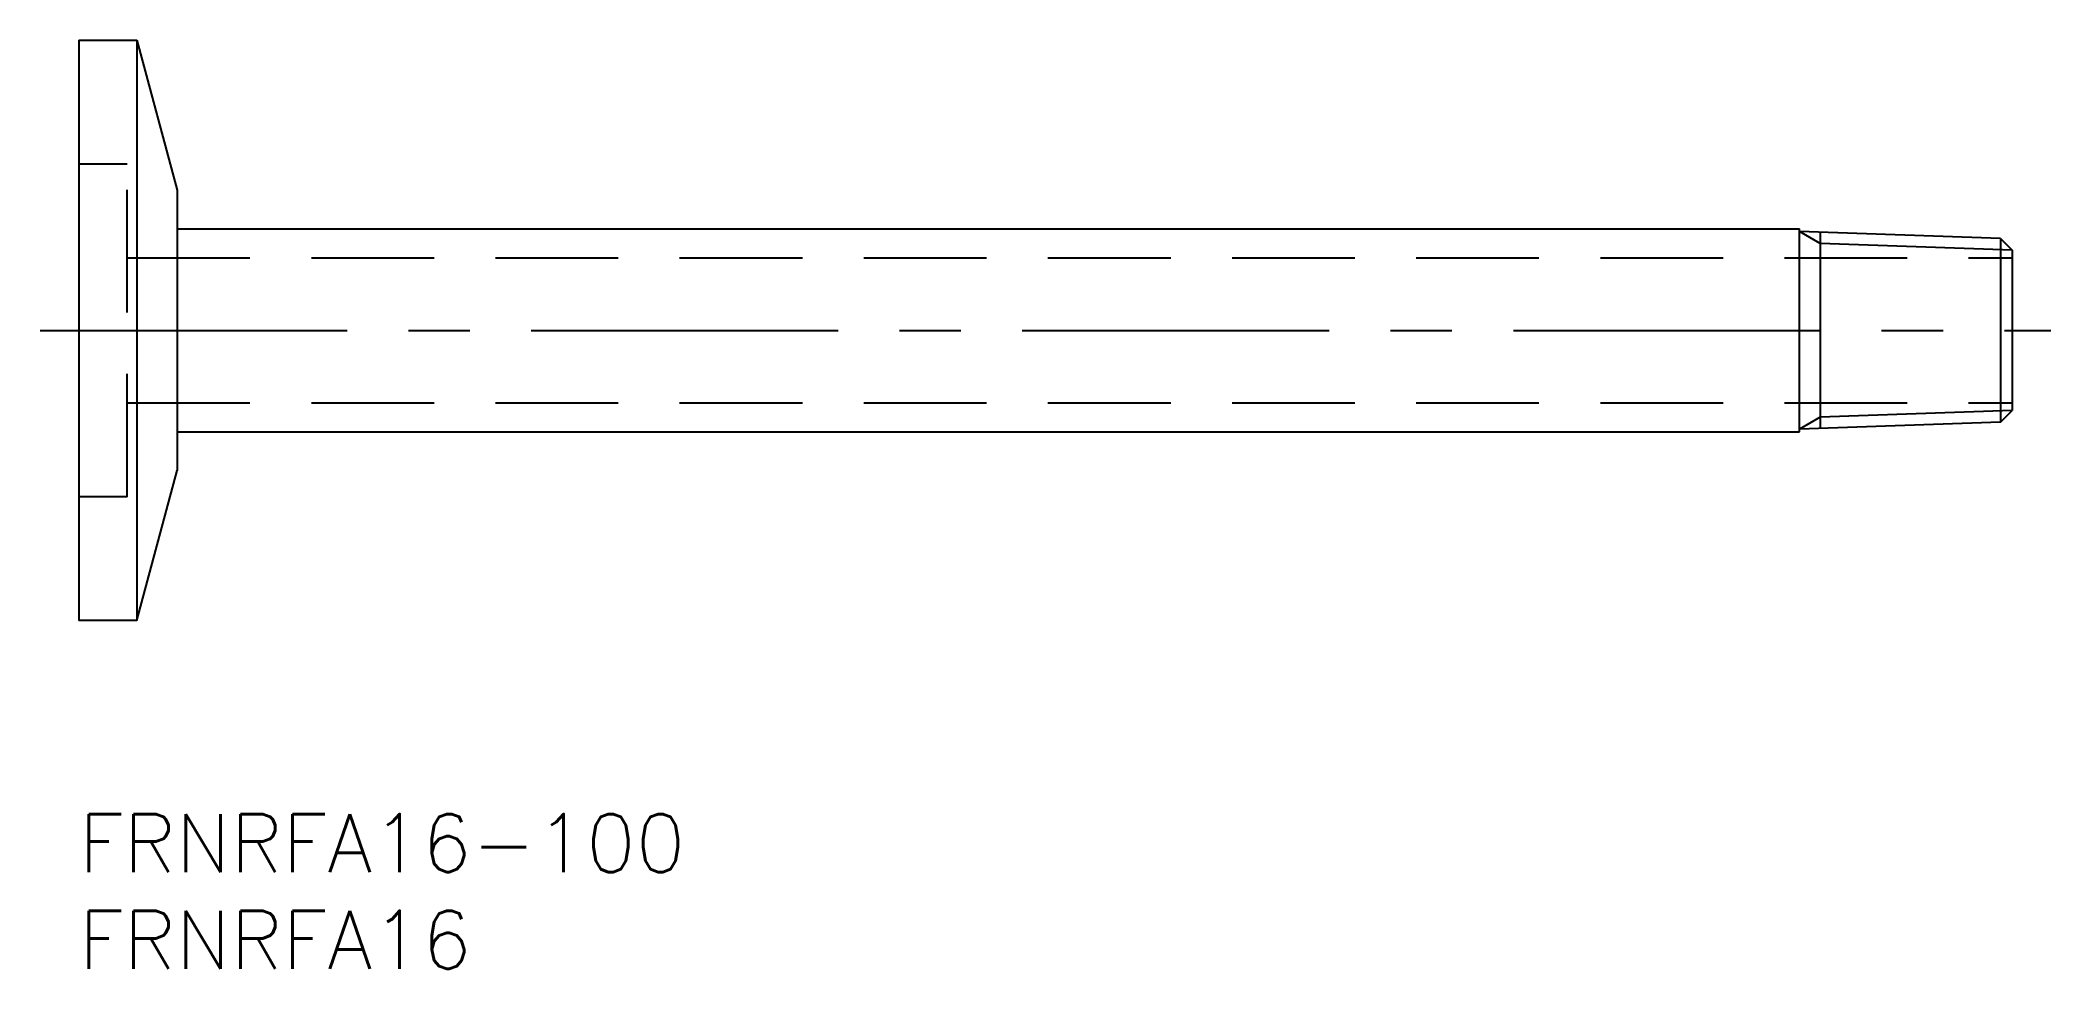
# Model space of a CAD drawing. Extents: x -2 to 102, y -8 to 40.
import ezdxf

# ---------------------------------------------------------------- set-up
doc = ezdxf.new("R2010")
doc.units = 0
doc.header["$LTSCALE"] = 0.5
doc.linetypes.add('CENTER', pattern=[50.8, 31.75, -6.35, 6.35, -6.35])
doc.linetypes.add('DASHED', pattern=[19.05, 12.7, -6.35])
for name, color, linetype in [('MSM_CENTER', 1, 'CENTER'), ('MSM_CONTINUOUS', 7, 'CONTINUOUS'), ('MSM_DASHED', 4, 'DASHED'), ('MSM_NARROW', 5, 'CONTINUOUS'), ('MSM_PART_NUMBER', 7, 'CONTINUOUS')]:
    doc.layers.add(name, color=color, linetype=linetype)
doc.styles.get("Standard").update_dxf_attribs({"font": 'txt.shx', "height": 3, "bigfont": 'bigfont.shx'})

msp = doc.modelspace()

# ---------------------------------------------------------------- linework, layer by layer
at = {"layer": 'MSM_CENTER'}
msp.add_line((-2, 25), (102, 25), dxfattribs=at)
at = {"layer": 'MSM_CONTINUOUS'}
for p, q in [((0, 40), (3, 40)), ((0, 40), (0, 10)), ((3, 40), (5.08, 32.25)), ((3, 40), (3, 10)), ((5.08, 32.25), (5.08, 17.75)), ((5.08, 30.25), (89, 30.25)), ((89, 19.75), (89, 30.25)), ((99.4, 29.75), (89, 30.11)), ((90.07, 30.07), (90.07, 19.93)), ((99.4, 29.75), (100, 29.14)), ((99.4, 29.75), (99.4, 20.25)), ((100, 29.14), (100, 20.86)), ((99.4, 20.25), (100, 20.86)), ((99.4, 20.25), (89, 19.89)), ((5.08, 19.75), (89, 19.75)), ((3, 10), (5.08, 17.75)), ((3, 10), (0, 10))]:
    msp.add_line(p, q, dxfattribs=at)
at = {"layer": 'MSM_DASHED'}
for p, q in [((2.5, 33.6), (0, 33.6)), ((2.5, 16.4), (2.5, 33.6)), ((2.5, 28.75), (100, 28.75)), ((2.5, 21.25), (100, 21.25)), ((2.5, 16.4), (0, 16.4))]:
    msp.add_line(p, q, dxfattribs=at)
at = {"layer": 'MSM_NARROW'}
for p, q in [((90.07, 29.49), (89, 30.11)), ((100, 29.14), (90.07, 29.49)), ((100, 20.86), (90.07, 20.51)), ((90.07, 20.51), (89, 19.89))]:
    msp.add_line(p, q, dxfattribs=at)

# ---------------------------------------------------------------- texts
at = {"layer": 'MSM_PART_NUMBER', "linetype": 'CONTINUOUS'}
for s, p in [('FRNRFA16-100', (0, -3)), ('FRNRFA16', (0, -8))]:
    msp.add_text(s, height=3, dxfattribs=at).set_placement(p)

doc.saveas('drawing.dxf')
